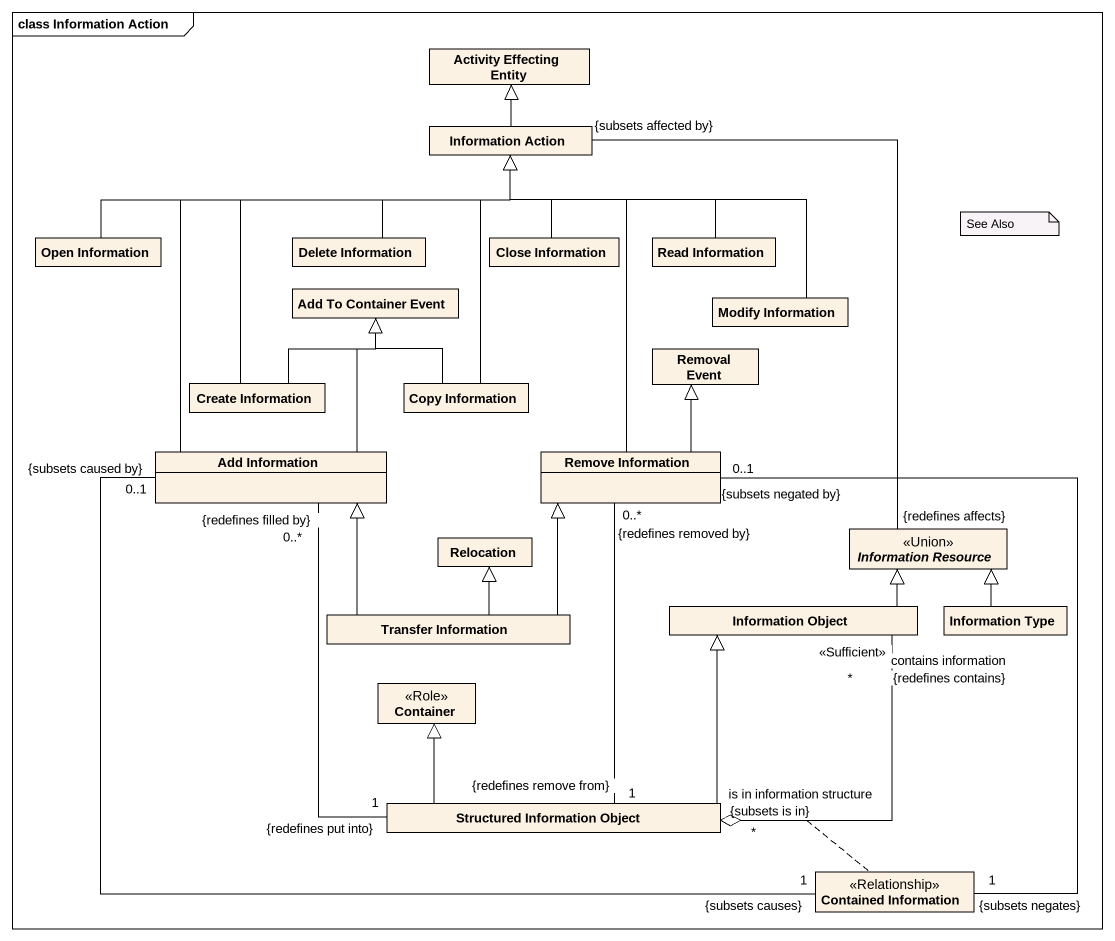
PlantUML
@startuml
mainframe class Information Action
hide circle
hide empty members
class "Activity Effecting Entity" as Activity_Effecting_Entity
class "Information Action" as Information_Action
class "Open Information" as Open_Information
class "Delete Information" as Delete_Information
class "Close Information" as Close_Information
class "Read Information" as Read_Information
class "Add To Container Event" as Add_To_Container_Event
class "Modify Information" as Modify_Information
class "Removal Event" as Removal_Event
class "Create Information" as Create_Information
class "Copy Information" as Copy_Information
class "Add Information" as Add_Information
class "Remove Information" as Remove_Information
class Relocation
abstract class "Information Resource" as Information_Resource <<Union>>
class "Transfer Information" as Transfer_Information
class "Information Object" as Information_Object
class "Information Type" as Information_Type
class Container <<Role>>
class "Structured Information Object" as Structured_Information
class "Contained Information" as Contained_Information <<Relationship>>
Information_Action -up-|> Activity_Effecting_Entity
Information_Action "{subsets affected by}" -- "{redefines affects}" Information_Resource
Open_Information -right-|> Information_Action
Delete_Information -up-|> Information_Action
Close_Information -up-|> Information_Action
Read_Information -left-|> Information_Action
Modify_Information -up-|> Information_Action
Create_Information -up-|> Information_Action
Create_Information -up-|> Add_To_Container_Event
Copy_Information -up-|> Information_Action
Copy_Information -up-|> Add_To_Container_Event
Add_Information -up-|> Information_Action
Add_Information -up-|> Add_To_Container_Event
Add_Information "0..*\n{redefines filled by}" -- "1\n{redefines put into}" Structured_Information
Add_Information "0..1\n{subsets caused by}" -- "1\n{subsets causes}" Contained_Information
Remove_Information -up-|> Information_Action
Remove_Information -up-|> Removal_Event
Remove_Information "0..*\n{redefines removed by}" -- "1\n{redefines remove from}" Structured_Information
Remove_Information "0..1\n{subsets negated by}" -- "1\n{subsets negates}" Contained_Information
Transfer_Information -up-|> Add_Information
Transfer_Information -up-|> Remove_Information
Transfer_Information -up-|> Relocation
Information_Object -right-|> Information_Resource
Information_Type -up-|> Information_Resource
Structured_Information "is in information structure\n*\n{subsets is in}" o-up- "contains information\n<<Sufficient>>\n*\n{redefines contains}" Information_Object
(Structured_Information, Information_Object) .. Contained_Information
Structured_Information -up-|> Information_Object
Structured_Information -up-|> Container
note as N1
  See Also
end note
@enduml
